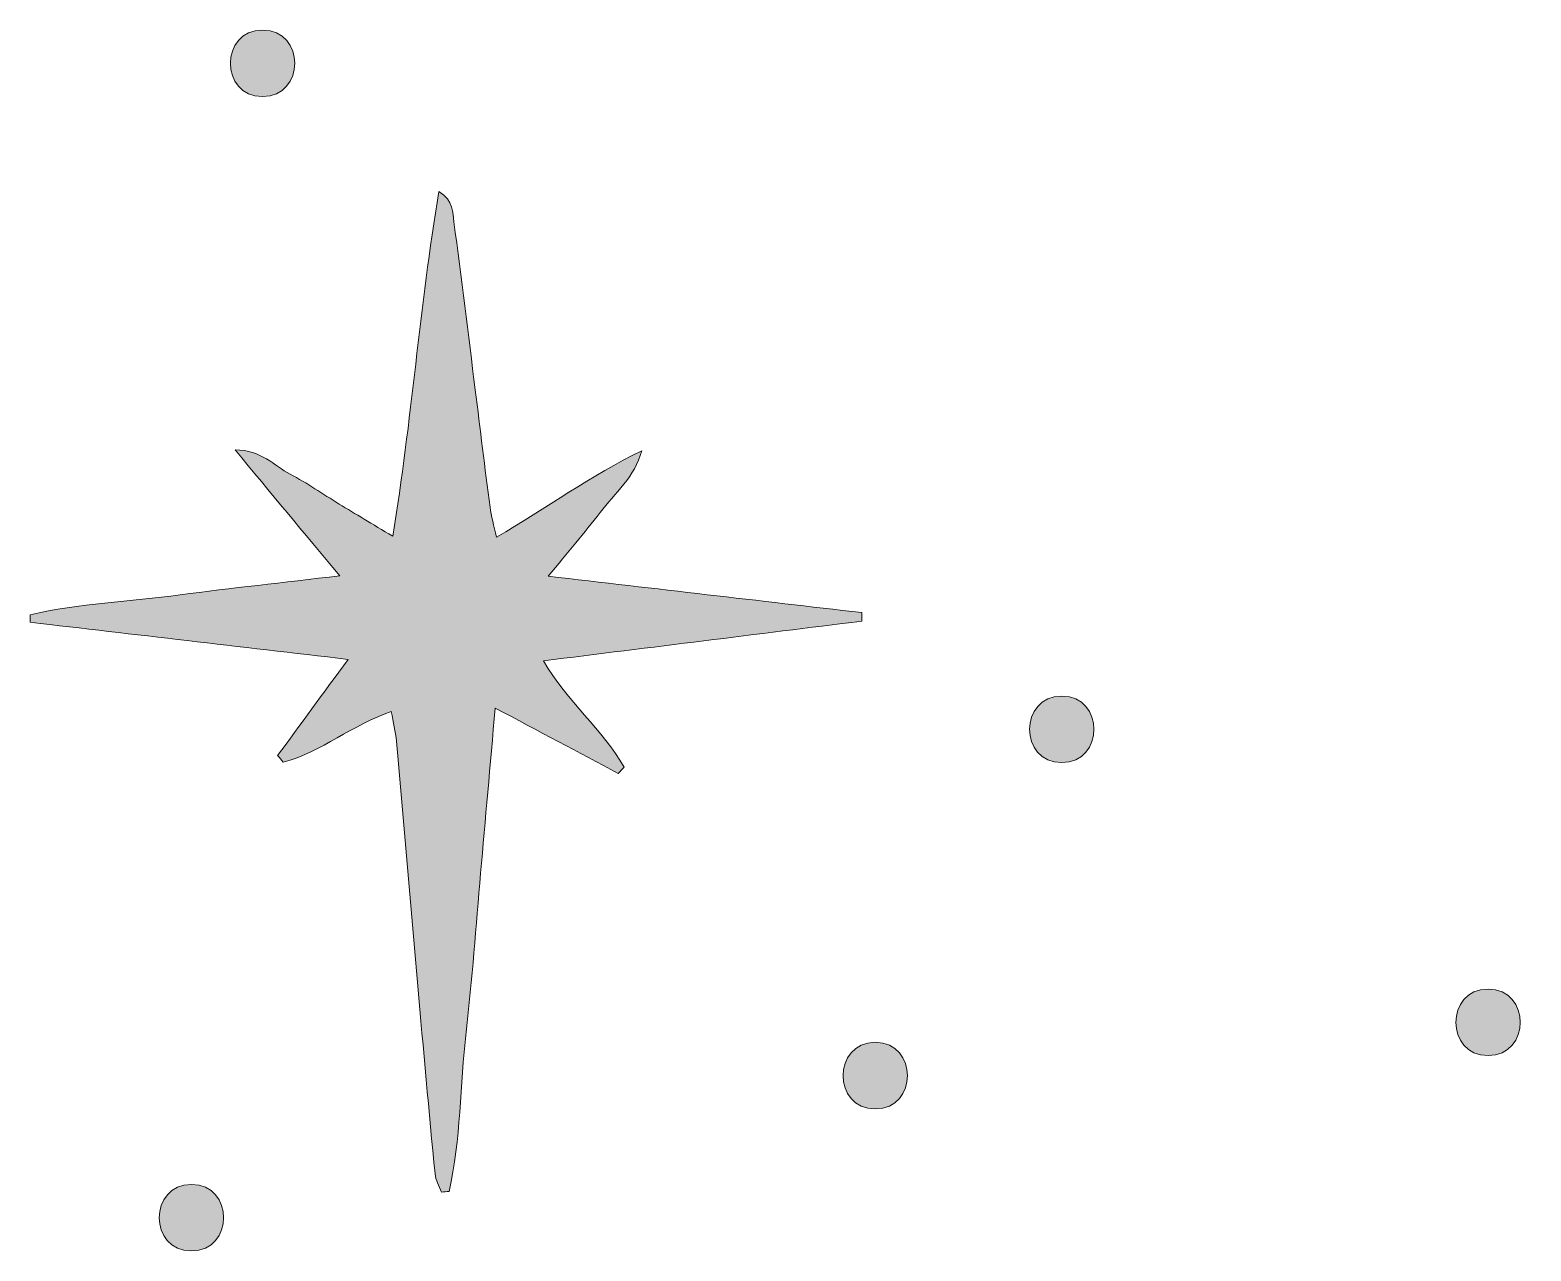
# Model space of a CAD drawing. Header units: inches. Extents: x 96 to 984, y -1025 to -55.
# Drawn here: x 465.9 to 759.6, y -293.7 to -54.7 of the extents above; entities that cross this region are included whole.
import ezdxf

# ---------------------------------------------------------------- set-up
doc = ezdxf.new("R2010")
doc.units = ezdxf.units.IN
doc.header["$MEASUREMENT"] = 0
doc.layers.add('Layer 1', color=7, linetype='Continuous')

# ---------------------------------------------------------------- blocks, each defined once
blk = doc.blocks.new('block 2')
at = {"layer": 'Layer 1', "true_color": 0x71020c}
h = blk.add_hatch(color=16, dxfattribs=at)
h.dxf.hatch_style = 2
edge = h.paths.add_edge_path()
edge.add_spline(control_points=[(511.38, -67.76), (519.76, -67.76), (519.78, -54.73), (511.38, -54.73), (502.99, -54.73), (502.98, -67.76), (511.38, -67.76)], knot_values=[0, 0, 0, 0, 1, 1, 1, 2, 2, 2, 2], degree=3, periodic=1)
h = blk.add_hatch(color=16, dxfattribs=at)
h.dxf.hatch_style = 2
edge = h.paths.add_edge_path()
edge.add_spline(control_points=[(528.12, -177.89), (523.18, -184.64), (518.75, -190.68), (514.33, -196.72), (514.69, -197.16), (515.05, -197.59), (515.42, -198.03), (522.9, -196.01), (529.02, -190.68), (536.58, -188.1), (536.95, -190.2), (537.41, -192.02), (537.57, -193.87), (539, -209.85), (540.35, -225.84), (541.76, -241.83), (542.84, -254.08), (543.95, -266.33), (545.13, -278.57), (545.25, -279.78), (545.96, -280.94), (546.4, -282.13), (546.9, -282.09), (547.39, -282.05), (547.89, -282.01), (550.2, -271.8), (550.02, -261.23), (551.22, -250.87), (552.41, -240.52), (553.13, -230.12), (554.05, -219.74), (554.99, -209.24), (555.91, -198.74), (556.91, -187.41), (565.47, -191.96), (573.23, -196.09), (580.99, -200.22), (581.37, -199.81), (581.75, -199.39), (582.13, -198.98), (577.95, -191.64), (570.99, -186.19), (566.34, -178.17), (587.56, -175.53), (608.09, -172.97), (628.62, -170.41), (628.63, -169.86), (628.63, -169.3), (628.64, -168.75), (608.55, -166.41), (588.46, -164.08), (567.3, -161.62), (571.17, -156.87), (574.41, -153.11), (577.42, -149.18), (580.34, -145.37), (584.23, -142.21), (585.57, -137.06), (575.72, -141.87), (566.94, -148.31), (557.15, -153.97), (556.64, -151.63), (556.13, -149.88), (555.89, -148.09), (554.89, -140.45), (553.97, -132.8), (553.01, -125.15), (551.63, -114.19), (550.31, -103.22), (548.82, -92.28), (548.57, -90.46), (548.84, -88.18), (545.9, -86.33), (542.08, -108.97), (540.6, -131.22), (536.86, -153.8), (532.78, -151.35), (529.57, -149.44), (526.38, -147.49), (523.17, -145.54), (520.08, -143.38), (516.77, -141.64), (513.67, -140.01), (511.18, -136.89), (506, -136.91), (513, -145.33), (519.32, -152.94), (526.48, -161.54), (515.33, -162.87), (505.29, -163.93), (495.28, -165.28), (485.49, -166.6), (475.52, -166.91), (465.88, -169.16), (465.9, -169.65), (465.92, -170.14), (465.94, -170.63), (486.33, -173.01), (506.72, -175.39), (528.12, -177.89)], knot_values=[0, 0, 0, 0, 1, 1, 1, 2, 2, 2, 3, 3, 3, 4, 4, 4, 5, 5, 5, 6, 6, 6, 7, 7, 7, 8, 8, 8, 9, 9, 9, 10, 10, 10, 11, 11, 11, 12, 12, 12, 13, 13, 13, 14, 14, 14, 15, 15, 15, 16, 16, 16, 17, 17, 17, 18, 18, 18, 19, 19, 19, 20, 20, 20, 21, 21, 21, 22, 22, 22, 23, 23, 23, 24, 24, 24, 25, 25, 25, 26, 26, 26, 27, 27, 27, 28, 28, 28, 29, 29, 29, 30, 30, 30, 31, 31, 31, 32, 32, 32, 33, 33, 33, 33], degree=3, periodic=1)
h = blk.add_hatch(color=16, dxfattribs=at)
h.dxf.hatch_style = 2
edge = h.paths.add_edge_path()
edge.add_spline(control_points=[(667.78, -198.09), (676.16, -198.09), (676.18, -185.06), (667.78, -185.06), (659.39, -185.06), (659.38, -198.09), (667.78, -198.09)], knot_values=[0, 0, 0, 0, 1, 1, 1, 2, 2, 2, 2], degree=3, periodic=1)
h = blk.add_hatch(color=16, dxfattribs=at)
h.dxf.hatch_style = 2
edge = h.paths.add_edge_path()
edge.add_spline(control_points=[(751.19, -255.44), (759.58, -255.44), (759.59, -242.41), (751.19, -242.41), (742.8, -242.41), (742.79, -255.44), (751.19, -255.44)], knot_values=[0, 0, 0, 0, 1, 1, 1, 2, 2, 2, 2], degree=3, periodic=1)
h = blk.add_hatch(color=16, dxfattribs=at)
h.dxf.hatch_style = 2
edge = h.paths.add_edge_path()
edge.add_spline(control_points=[(631.28, -265.87), (639.67, -265.87), (639.68, -252.83), (631.28, -252.83), (622.9, -252.83), (622.88, -265.87), (631.28, -265.87)], knot_values=[0, 0, 0, 0, 1, 1, 1, 2, 2, 2, 2], degree=3, periodic=1)
h = blk.add_hatch(color=16, dxfattribs=at)
h.dxf.hatch_style = 2
edge = h.paths.add_edge_path()
edge.add_spline(control_points=[(497.47, -280.64), (489.09, -280.64), (489.07, -293.67), (497.47, -293.67), (505.86, -293.67), (505.87, -280.64), (497.47, -280.64)], knot_values=[0, 0, 0, 0, 1, 1, 1, 2, 2, 2, 2], degree=3, periodic=1)
at = {"layer": 'Layer 1', "lineweight": 0}
for points, knots in [([(511.38, -67.76), (519.76, -67.76), (519.78, -54.73), (511.38, -54.73), (502.99, -54.73), (502.98, -67.76), (511.38, -67.76)], [0, 0, 0, 0, 1, 1, 1, 2, 2, 2, 2]), ([(528.12, -177.89), (523.18, -184.64), (518.75, -190.68), (514.33, -196.72), (514.69, -197.16), (515.05, -197.59), (515.42, -198.03), (522.9, -196.01), (529.02, -190.68), (536.58, -188.1), (536.95, -190.2), (537.41, -192.02), (537.57, -193.87), (539, -209.85), (540.35, -225.84), (541.76, -241.83), (542.84, -254.08), (543.95, -266.33), (545.13, -278.57), (545.25, -279.78), (545.96, -280.94), (546.4, -282.13), (546.9, -282.09), (547.39, -282.05), (547.89, -282.01), (550.2, -271.8), (550.02, -261.23), (551.22, -250.87), (552.41, -240.52), (553.13, -230.12), (554.05, -219.74), (554.99, -209.24), (555.91, -198.74), (556.91, -187.41), (565.47, -191.96), (573.23, -196.09), (580.99, -200.22), (581.37, -199.81), (581.75, -199.39), (582.13, -198.98), (577.95, -191.64), (570.99, -186.19), (566.34, -178.17), (587.56, -175.53), (608.09, -172.97), (628.62, -170.41), (628.63, -169.86), (628.63, -169.3), (628.64, -168.75), (608.55, -166.41), (588.46, -164.08), (567.3, -161.62), (571.17, -156.87), (574.41, -153.11), (577.42, -149.18), (580.34, -145.37), (584.23, -142.21), (585.57, -137.06), (575.72, -141.87), (566.94, -148.31), (557.15, -153.97), (556.64, -151.63), (556.13, -149.88), (555.89, -148.09), (554.89, -140.45), (553.97, -132.8), (553.01, -125.15), (551.63, -114.19), (550.31, -103.22), (548.82, -92.28), (548.57, -90.46), (548.84, -88.18), (545.9, -86.33), (542.08, -108.97), (540.6, -131.22), (536.86, -153.8), (532.78, -151.35), (529.57, -149.44), (526.38, -147.49), (523.17, -145.54), (520.08, -143.38), (516.77, -141.64), (513.67, -140.01), (511.18, -136.89), (506, -136.91), (513, -145.33), (519.32, -152.94), (526.48, -161.54), (515.33, -162.87), (505.29, -163.93), (495.28, -165.28), (485.49, -166.6), (475.52, -166.91), (465.88, -169.16), (465.9, -169.65), (465.92, -170.14), (465.94, -170.63), (486.33, -173.01), (506.72, -175.39), (528.12, -177.89)], [0, 0, 0, 0, 1, 1, 1, 2, 2, 2, 3, 3, 3, 4, 4, 4, 5, 5, 5, 6, 6, 6, 7, 7, 7, 8, 8, 8, 9, 9, 9, 10, 10, 10, 11, 11, 11, 12, 12, 12, 13, 13, 13, 14, 14, 14, 15, 15, 15, 16, 16, 16, 17, 17, 17, 18, 18, 18, 19, 19, 19, 20, 20, 20, 21, 21, 21, 22, 22, 22, 23, 23, 23, 24, 24, 24, 25, 25, 25, 26, 26, 26, 27, 27, 27, 28, 28, 28, 29, 29, 29, 30, 30, 30, 31, 31, 31, 32, 32, 32, 33, 33, 33, 33]), ([(667.78, -198.09), (676.16, -198.09), (676.18, -185.06), (667.78, -185.06), (659.39, -185.06), (659.38, -198.09), (667.78, -198.09)], [0, 0, 0, 0, 1, 1, 1, 2, 2, 2, 2]), ([(751.19, -255.44), (759.58, -255.44), (759.59, -242.41), (751.19, -242.41), (742.8, -242.41), (742.79, -255.44), (751.19, -255.44)], [0, 0, 0, 0, 1, 1, 1, 2, 2, 2, 2]), ([(631.28, -265.87), (639.67, -265.87), (639.68, -252.83), (631.28, -252.83), (622.9, -252.83), (622.88, -265.87), (631.28, -265.87)], [0, 0, 0, 0, 1, 1, 1, 2, 2, 2, 2]), ([(497.47, -280.64), (489.09, -280.64), (489.07, -293.67), (497.47, -293.67), (505.86, -293.67), (505.87, -280.64), (497.47, -280.64)], [0, 0, 0, 0, 1, 1, 1, 2, 2, 2, 2])]:
    blk.add_open_spline(points, degree=3, knots=knots, dxfattribs=at)

msp = doc.modelspace()

# ---------------------------------------------------------------- block references
at = {"layer": 'Layer 1'}
msp.add_blockref('block 2', (0, 0), dxfattribs=at)

doc.saveas('drawing.dxf')
